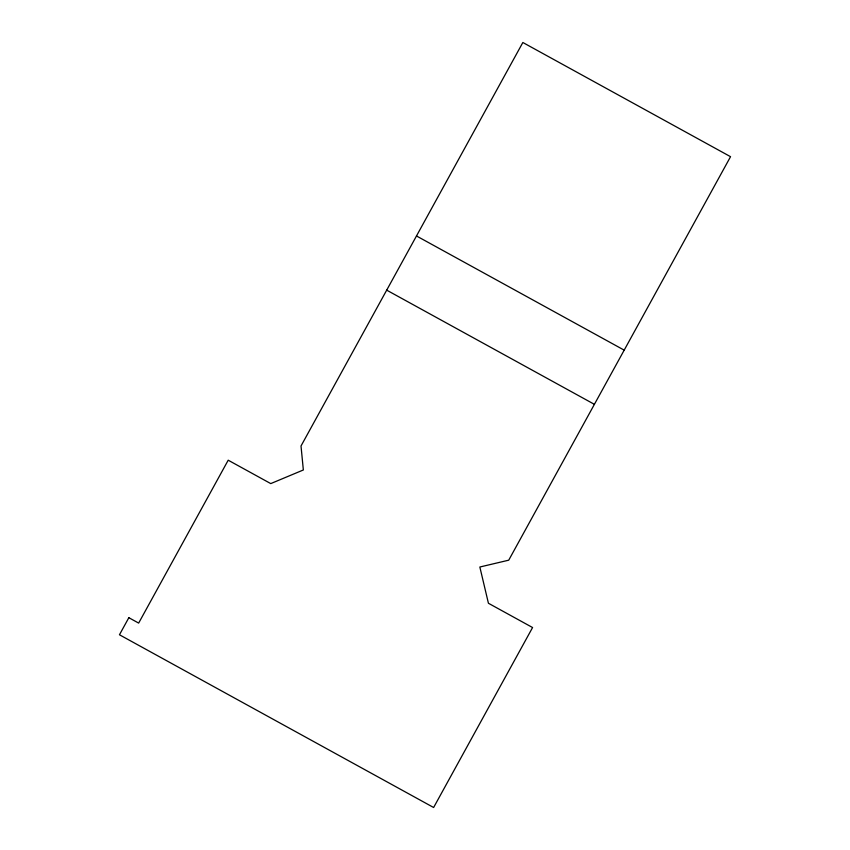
<?xml version="1.0" encoding="UTF-8"?>
<svg xmlns="http://www.w3.org/2000/svg" width="850" height="850" viewBox="0 0 850 850"><rect width="100%" height="100%" fill="white"/><g stroke="black" fill="none" stroke-linecap="round" stroke-linejoin="round"><path stroke-width="1.27" d="M416.479 235.96L624.187 350.147M386.697 290.147L594.394 404.334M128.839 617.695L119.457 634.769L433.627 807.5L532.578 627.534L488.421 603.256L479.846 567.014L508.725 560.182L730.543 156.687L522.846 42.5L301.017 445.984L303.344 469.976L270.757 483.597L228.204 460.201L138.656 623.093L128.839 617.695"/></g></svg>
